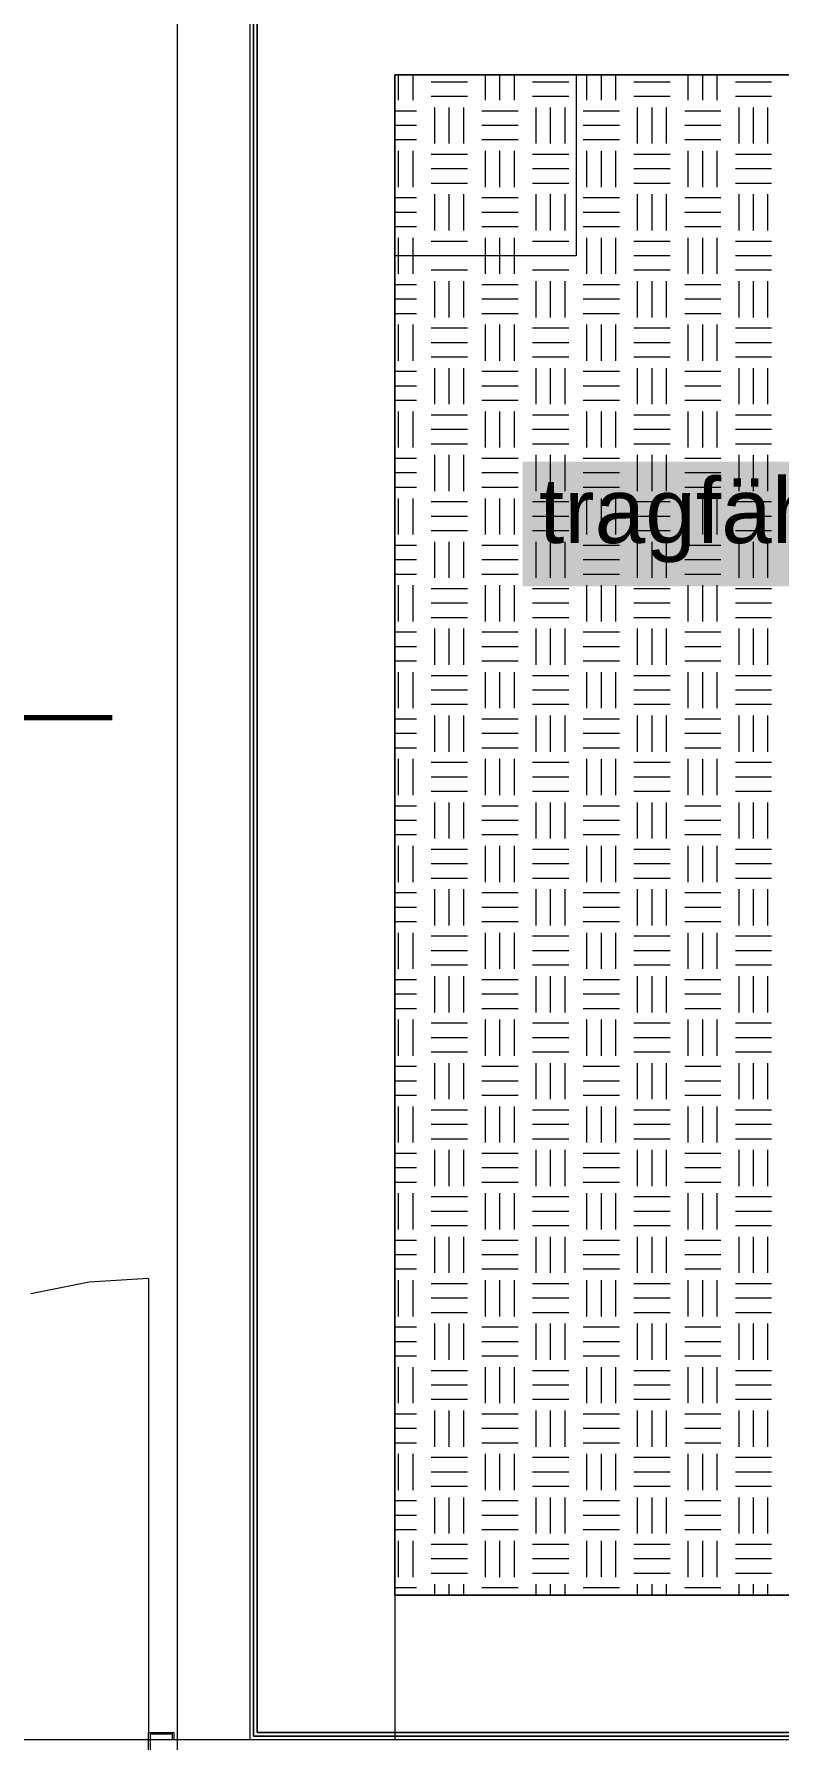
# Model space of a CAD drawing. Extents: x -1132 to 613, y -233 to 616.
# Drawn here: x -666.17 to -645.61, y -153.12 to -106 of the extents above; entities that cross this region are included whole.
import ezdxf
from ezdxf.lldxf.tags import DXFTag

# ---------------------------------------------------------------- set-up
doc = ezdxf.new("R2010")
doc.units = 0
doc.layers.get('0').update_dxf_attribs({"lineweight": 13})
for name, color, linetype, lineweight in [('A-DETL-____-HDLN', 7, '_Verdeckte Linien_', 9), ('A-DOOR-____-OTLN', 7, 'Continuous', 9), ('A-DOOR-FRAM-MCUT', 7, 'Continuous', 9), ('A-FLOR-____-OTLN', 7, 'Continuous', 9), ('A-FLOR-____-OVHD', 7, 'Strichpunkt - Fein', 9), ('A-GENM-____-OTLN', 7, 'Continuous', 9), ('Text', 7, 'Continuous', 5)]:
    doc.layers.add(name, color=color, linetype=linetype, lineweight=lineweight)
doc.layers.add('G-____-____-SYMB', color=7, linetype='Strichpunkt - Weit', lineweight=5, true_color=0x008080)
doc.styles.get("Standard").update_dxf_attribs({"font": 'arial.ttf'})
tags = doc.linetypes.add('_Schnittlinie_', pattern=[0.3, 0.15, -0.05, 0.05, -0.05]).pattern_tags.tags
tags[10:11] = [DXFTag(74, 4), DXFTag(75, 0), DXFTag(340, '0'), DXFTag(46, 1.0), DXFTag(50, 0.0), DXFTag(44, 0.0), DXFTag(45, 0.0)]
tags[8:9] = [DXFTag(74, 4), DXFTag(75, 0), DXFTag(340, '0'), DXFTag(46, 1.0), DXFTag(50, 0.0), DXFTag(44, 0.0), DXFTag(45, 0.0)]
tags[6:7] = [DXFTag(74, 4), DXFTag(75, 0), DXFTag(340, '0'), DXFTag(46, 1.0), DXFTag(50, 0.0), DXFTag(44, 0.0), DXFTag(45, 0.0)]
tags[4:5] = [DXFTag(74, 4), DXFTag(75, 0), DXFTag(340, '0'), DXFTag(46, 1.0), DXFTag(50, 0.0), DXFTag(44, 0.0), DXFTag(45, 0.0)]
tags = doc.linetypes.add('_Verdeckte Linien_', pattern=[0.15, 0.1, -0.05]).pattern_tags.tags
tags[6:7] = [DXFTag(74, 4), DXFTag(75, 0), DXFTag(340, '0'), DXFTag(46, 1.0), DXFTag(50, 0.0), DXFTag(44, 0.0), DXFTag(45, 0.0)]
tags[4:5] = [DXFTag(74, 4), DXFTag(75, 0), DXFTag(340, '0'), DXFTag(46, 1.0), DXFTag(50, 0.0), DXFTag(44, 0.0), DXFTag(45, 0.0)]
tags = doc.linetypes.add('Strichpunkt - Fein', pattern=[0.2, 0.1, -0.05, 0, -0.05]).pattern_tags.tags
tags[10:11] = [DXFTag(74, 4), DXFTag(75, 0), DXFTag(340, '0'), DXFTag(46, 1.0), DXFTag(50, 0.0), DXFTag(44, 0.0), DXFTag(45, 0.0)]
tags[8:9] = [DXFTag(74, 4), DXFTag(75, 0), DXFTag(340, '0'), DXFTag(46, 1.0), DXFTag(50, 0.0), DXFTag(44, 0.0), DXFTag(45, 0.0)]
tags[6:7] = [DXFTag(74, 4), DXFTag(75, 0), DXFTag(340, '0'), DXFTag(46, 1.0), DXFTag(50, 0.0), DXFTag(44, 0.0), DXFTag(45, 0.0)]
tags[4:5] = [DXFTag(74, 4), DXFTag(75, 0), DXFTag(340, '0'), DXFTag(46, 1.0), DXFTag(50, 0.0), DXFTag(44, 0.0), DXFTag(45, 0.0)]
tags = doc.linetypes.add('Strichpunkt - Weit', pattern=[0.5, 0.2, -0.15, 0, -0.15]).pattern_tags.tags
tags[10:11] = [DXFTag(74, 4), DXFTag(75, 0), DXFTag(340, '0'), DXFTag(46, 1.0), DXFTag(50, 0.0), DXFTag(44, 0.0), DXFTag(45, 0.0)]
tags[8:9] = [DXFTag(74, 4), DXFTag(75, 0), DXFTag(340, '0'), DXFTag(46, 1.0), DXFTag(50, 0.0), DXFTag(44, 0.0), DXFTag(45, 0.0)]
tags[6:7] = [DXFTag(74, 4), DXFTag(75, 0), DXFTag(340, '0'), DXFTag(46, 1.0), DXFTag(50, 0.0), DXFTag(44, 0.0), DXFTag(45, 0.0)]
tags[4:5] = [DXFTag(74, 4), DXFTag(75, 0), DXFTag(340, '0'), DXFTag(46, 1.0), DXFTag(50, 0.0), DXFTag(44, 0.0), DXFTag(45, 0.0)]
tags = doc.linetypes.add('Öffnung Element 2', pattern=[0.2, 0.1, -0.1]).pattern_tags.tags
tags[6:7] = [DXFTag(74, 4), DXFTag(75, 0), DXFTag(340, '0'), DXFTag(46, 1.0), DXFTag(50, 0.0), DXFTag(44, 0.0), DXFTag(45, 0.0)]
tags[4:5] = [DXFTag(74, 4), DXFTag(75, 0), DXFTag(340, '0'), DXFTag(46, 1.0), DXFTag(50, 0.0), DXFTag(44, 0.0), DXFTag(45, 0.0)]

# ---------------------------------------------------------------- blocks, each defined once
blk = doc.blocks.new('Referenz-A0UJ2EK7XE', base_point=(-1124.077, -162.872))
at = {"layer": 'A-DETL-____-HDLN', "color": 0, "linetype": '_Verdeckte Linien_', "ltscale": 0.13}
for p, q in [((-662.206, -159.103), (-662.206, -101.122)), ((-610.206, -107.122), (-656.206, -107.122)), ((-656.206, -107.122), (-656.206, -153.122))]:
    blk.add_line(p, q, dxfattribs=at)
at = {"layer": 'A-DOOR-____-OTLN', "color": 0, "linetype": 'Öffnung Element 2', "ltscale": 0.13}
for p, q in [((-663.006, -140.372), (-664.644, -140.479)), ((-663.006, -140.372), (-663.006, -152.922)), ((-664.644, -140.479), (-666.254, -140.799))]:
    blk.add_line(p, q, dxfattribs=at)
at = {"layer": 'A-DOOR-FRAM-MCUT', "color": 0, "linetype": 'Continuous', "ltscale": 0.13}
for p, q in [((-663.006, -153.822), (-663.006, -152.922)), ((-663.006, -152.922), (-662.306, -152.922)), ((-662.966, -152.962), (-662.966, -153.862)), ((-662.346, -152.962), (-662.966, -152.962)), ((-662.346, -153.122), (-662.346, -152.962)), ((-662.306, -152.922), (-662.306, -153.122))]:
    blk.add_line(p, q, dxfattribs=at)
at = {"layer": 'A-FLOR-____-OTLN', "color": 0, "linetype": 'Continuous', "ltscale": 0.13}
for p, q in [((-660.206, -153.122), (-660.206, -103.122)), ((-610.206, -107.122), (-656.206, -107.122)), ((-656.206, -107.122), (-656.206, -149.122)), ((-651.206, -107.122), (-651.206, -112.122)), ((-651.206, -112.122), (-656.206, -112.122)), ((-656.206, -149.122), (-610.206, -149.122))]:
    blk.add_line(p, q, dxfattribs=at)
at = {"layer": 'A-FLOR-____-OVHD', "color": 0, "linetype": 'Strichpunkt - Fein', "ltscale": 0.13}
blk.add_line((-239.306, -153.122), (-1003.206, -153.122), dxfattribs=at)
at = {"layer": 'A-GENM-____-OTLN', "color": 0, "linetype": 'Continuous', "ltscale": 0.13}
for p, q in [((-660.206, -153.122), (-660.206, -103.122)), ((-660.106, -153.022), (-660.106, -103.222)), ((-660.106, -103.222), (-660.106, -153.022)), ((-660.006, -152.922), (-660.006, -103.322)), ((-660.006, -103.322), (-660.006, -152.922)), ((-656.206, -149.122), (-656.206, -107.122)), ((-656.206, -107.122), (-610.206, -107.122)), ((-610.206, -107.122), (-656.206, -107.122)), ((-656.206, -107.122), (-656.206, -149.122)), ((-656.106, -107.822), (-656.106, -107.122)), ((-655.706, -107.822), (-655.706, -107.122)), ((-654.206, -107.322), (-655.206, -107.322)), ((-653.706, -107.822), (-653.706, -107.122)), ((-653.306, -107.822), (-653.306, -107.122)), ((-652.906, -107.822), (-652.906, -107.122)), ((-651.406, -107.322), (-652.406, -107.322)), ((-650.906, -107.822), (-650.906, -107.122)), ((-650.506, -107.822), (-650.506, -107.122)), ((-650.106, -107.822), (-650.106, -107.122)), ((-648.606, -107.322), (-649.606, -107.322)), ((-648.106, -107.822), (-648.106, -107.122)), ((-647.706, -107.822), (-647.706, -107.122)), ((-647.306, -107.822), (-647.306, -107.122)), ((-645.806, -107.322), (-646.806, -107.322)), ((-654.206, -107.722), (-655.206, -107.722)), ((-651.406, -107.722), (-652.406, -107.722)), ((-648.606, -107.722), (-649.606, -107.722)), ((-645.806, -107.722), (-646.806, -107.722)), ((-655.606, -108.122), (-656.206, -108.122)), ((-655.106, -109.022), (-655.106, -108.022)), ((-654.706, -109.022), (-654.706, -108.022)), ((-654.306, -109.022), (-654.306, -108.022)), ((-652.806, -108.122), (-653.806, -108.122)), ((-652.306, -109.022), (-652.306, -108.022)), ((-651.906, -109.022), (-651.906, -108.022)), ((-651.506, -109.022), (-651.506, -108.022)), ((-650.006, -108.122), (-651.006, -108.122)), ((-649.506, -109.022), (-649.506, -108.022)), ((-649.106, -109.022), (-649.106, -108.022)), ((-648.706, -109.022), (-648.706, -108.022)), ((-647.206, -108.122), (-648.206, -108.122)), ((-646.706, -109.022), (-646.706, -108.022)), ((-646.306, -109.022), (-646.306, -108.022)), ((-645.906, -109.022), (-645.906, -108.022)), ((-655.606, -108.522), (-656.206, -108.522)), ((-652.806, -108.522), (-653.806, -108.522)), ((-650.006, -108.522), (-651.006, -108.522)), ((-647.206, -108.522), (-648.206, -108.522)), ((-655.606, -108.922), (-656.206, -108.922)), ((-656.106, -110.222), (-656.106, -109.222)), ((-655.706, -110.222), (-655.706, -109.222)), ((-654.206, -109.322), (-655.206, -109.322)), ((-652.806, -108.922), (-653.806, -108.922)), ((-653.706, -110.222), (-653.706, -109.222)), ((-653.306, -110.222), (-653.306, -109.222)), ((-652.906, -110.222), (-652.906, -109.222)), ((-651.406, -109.322), (-652.406, -109.322)), ((-650.006, -108.922), (-651.006, -108.922)), ((-650.906, -110.222), (-650.906, -109.222)), ((-650.506, -110.222), (-650.506, -109.222)), ((-650.106, -110.222), (-650.106, -109.222)), ((-648.606, -109.322), (-649.606, -109.322)), ((-647.206, -108.922), (-648.206, -108.922)), ((-648.106, -110.222), (-648.106, -109.222)), ((-647.706, -110.222), (-647.706, -109.222)), ((-647.306, -110.222), (-647.306, -109.222)), ((-645.806, -109.322), (-646.806, -109.322)), ((-654.206, -109.722), (-655.206, -109.722)), ((-651.406, -109.722), (-652.406, -109.722)), ((-648.606, -109.722), (-649.606, -109.722)), ((-645.806, -109.722), (-646.806, -109.722)), ((-654.206, -110.122), (-655.206, -110.122)), ((-651.406, -110.122), (-652.406, -110.122)), ((-648.606, -110.122), (-649.606, -110.122)), ((-645.806, -110.122), (-646.806, -110.122)), ((-655.606, -110.522), (-656.206, -110.522)), ((-655.106, -111.422), (-655.106, -110.422)), ((-654.706, -111.422), (-654.706, -110.422)), ((-654.306, -111.422), (-654.306, -110.422)), ((-652.806, -110.522), (-653.806, -110.522)), ((-652.306, -111.422), (-652.306, -110.422)), ((-651.906, -111.422), (-651.906, -110.422)), ((-651.506, -111.422), (-651.506, -110.422)), ((-650.006, -110.522), (-651.006, -110.522)), ((-649.506, -111.422), (-649.506, -110.422)), ((-649.106, -111.422), (-649.106, -110.422)), ((-648.706, -111.422), (-648.706, -110.422)), ((-647.206, -110.522), (-648.206, -110.522)), ((-646.706, -111.422), (-646.706, -110.422)), ((-646.306, -111.422), (-646.306, -110.422)), ((-645.906, -111.422), (-645.906, -110.422)), ((-655.606, -110.922), (-656.206, -110.922)), ((-652.806, -110.922), (-653.806, -110.922)), ((-650.006, -110.922), (-651.006, -110.922)), ((-647.206, -110.922), (-648.206, -110.922)), ((-655.606, -111.322), (-656.206, -111.322)), ((-656.106, -112.622), (-656.106, -111.622)), ((-655.706, -112.622), (-655.706, -111.622)), ((-652.806, -111.322), (-653.806, -111.322)), ((-653.706, -112.622), (-653.706, -111.622)), ((-653.306, -112.622), (-653.306, -111.622)), ((-652.906, -112.622), (-652.906, -111.622)), ((-650.006, -111.322), (-651.006, -111.322)), ((-650.906, -112.622), (-650.906, -111.622)), ((-650.506, -112.622), (-650.506, -111.622)), ((-650.106, -112.622), (-650.106, -111.622)), ((-647.206, -111.322), (-648.206, -111.322)), ((-648.106, -112.622), (-648.106, -111.622)), ((-647.706, -112.622), (-647.706, -111.622)), ((-647.306, -112.622), (-647.306, -111.622)), ((-654.206, -111.722), (-655.206, -111.722)), ((-654.206, -112.122), (-655.206, -112.122)), ((-651.406, -111.722), (-652.406, -111.722)), ((-651.406, -112.122), (-652.406, -112.122)), ((-648.606, -111.722), (-649.606, -111.722)), ((-648.606, -112.122), (-649.606, -112.122)), ((-645.806, -111.722), (-646.806, -111.722)), ((-645.806, -112.122), (-646.806, -112.122)), ((-654.206, -112.522), (-655.206, -112.522)), ((-651.406, -112.522), (-652.406, -112.522)), ((-648.606, -112.522), (-649.606, -112.522)), ((-645.806, -112.522), (-646.806, -112.522)), ((-655.606, -112.922), (-656.206, -112.922)), ((-655.106, -113.822), (-655.106, -112.822)), ((-654.706, -113.822), (-654.706, -112.822)), ((-654.306, -113.822), (-654.306, -112.822)), ((-652.806, -112.922), (-653.806, -112.922)), ((-652.306, -113.822), (-652.306, -112.822)), ((-651.906, -113.822), (-651.906, -112.822)), ((-651.506, -113.822), (-651.506, -112.822)), ((-650.006, -112.922), (-651.006, -112.922)), ((-649.506, -113.822), (-649.506, -112.822)), ((-649.106, -113.822), (-649.106, -112.822)), ((-648.706, -113.822), (-648.706, -112.822)), ((-647.206, -112.922), (-648.206, -112.922)), ((-646.706, -113.822), (-646.706, -112.822)), ((-646.306, -113.822), (-646.306, -112.822)), ((-645.906, -113.822), (-645.906, -112.822)), ((-655.606, -113.322), (-656.206, -113.322)), ((-652.806, -113.322), (-653.806, -113.322)), ((-650.006, -113.322), (-651.006, -113.322)), ((-647.206, -113.322), (-648.206, -113.322)), ((-655.606, -113.722), (-656.206, -113.722)), ((-656.106, -115.022), (-656.106, -114.022)), ((-655.706, -115.022), (-655.706, -114.022)), ((-652.806, -113.722), (-653.806, -113.722)), ((-653.706, -115.022), (-653.706, -114.022)), ((-653.306, -115.022), (-653.306, -114.022)), ((-652.906, -115.022), (-652.906, -114.022)), ((-650.006, -113.722), (-651.006, -113.722)), ((-650.906, -115.022), (-650.906, -114.022)), ((-650.506, -115.022), (-650.506, -114.022)), ((-650.106, -115.022), (-650.106, -114.022)), ((-647.206, -113.722), (-648.206, -113.722)), ((-648.106, -115.022), (-648.106, -114.022)), ((-647.706, -115.022), (-647.706, -114.022)), ((-647.306, -115.022), (-647.306, -114.022)), ((-654.206, -114.122), (-655.206, -114.122)), ((-651.406, -114.122), (-652.406, -114.122)), ((-648.606, -114.122), (-649.606, -114.122)), ((-645.806, -114.122), (-646.806, -114.122)), ((-654.206, -114.522), (-655.206, -114.522)), ((-654.206, -114.922), (-655.206, -114.922)), ((-651.406, -114.522), (-652.406, -114.522)), ((-651.406, -114.922), (-652.406, -114.922)), ((-648.606, -114.522), (-649.606, -114.522)), ((-648.606, -114.922), (-649.606, -114.922)), ((-645.806, -114.522), (-646.806, -114.522)), ((-645.806, -114.922), (-646.806, -114.922)), ((-655.606, -115.322), (-656.206, -115.322)), ((-655.106, -116.222), (-655.106, -115.222)), ((-654.706, -116.222), (-654.706, -115.222)), ((-654.306, -116.222), (-654.306, -115.222)), ((-652.806, -115.322), (-653.806, -115.322)), ((-652.306, -116.222), (-652.306, -115.222)), ((-651.906, -116.222), (-651.906, -115.222)), ((-651.506, -116.222), (-651.506, -115.222)), ((-650.006, -115.322), (-651.006, -115.322)), ((-649.506, -116.222), (-649.506, -115.222)), ((-649.106, -116.222), (-649.106, -115.222)), ((-648.706, -116.222), (-648.706, -115.222)), ((-647.206, -115.322), (-648.206, -115.322)), ((-646.706, -116.222), (-646.706, -115.222)), ((-646.306, -116.222), (-646.306, -115.222)), ((-645.906, -116.222), (-645.906, -115.222)), ((-655.606, -115.722), (-656.206, -115.722)), ((-652.806, -115.722), (-653.806, -115.722)), ((-650.006, -115.722), (-651.006, -115.722)), ((-647.206, -115.722), (-648.206, -115.722)), ((-655.606, -116.122), (-656.206, -116.122)), ((-652.806, -116.122), (-653.806, -116.122)), ((-650.006, -116.122), (-651.006, -116.122)), ((-647.206, -116.122), (-648.206, -116.122)), ((-656.106, -117.422), (-656.106, -116.422)), ((-655.706, -117.422), (-655.706, -116.422)), ((-654.206, -116.522), (-655.206, -116.522)), ((-653.706, -117.422), (-653.706, -116.422)), ((-653.306, -117.422), (-653.306, -116.422)), ((-652.906, -117.422), (-652.906, -116.422)), ((-651.406, -116.522), (-652.406, -116.522)), ((-650.906, -117.422), (-650.906, -116.422)), ((-650.506, -117.422), (-650.506, -116.422)), ((-650.106, -117.422), (-650.106, -116.422)), ((-648.606, -116.522), (-649.606, -116.522)), ((-648.106, -117.422), (-648.106, -116.422)), ((-647.706, -117.422), (-647.706, -116.422)), ((-647.306, -117.422), (-647.306, -116.422)), ((-645.806, -116.522), (-646.806, -116.522)), ((-654.206, -116.922), (-655.206, -116.922)), ((-654.206, -117.322), (-655.206, -117.322)), ((-651.406, -116.922), (-652.406, -116.922)), ((-651.406, -117.322), (-652.406, -117.322)), ((-648.606, -116.922), (-649.606, -116.922)), ((-648.606, -117.322), (-649.606, -117.322)), ((-645.806, -116.922), (-646.806, -116.922)), ((-645.806, -117.322), (-646.806, -117.322)), ((-655.606, -117.722), (-656.206, -117.722)), ((-655.106, -118.622), (-655.106, -117.622)), ((-654.706, -118.622), (-654.706, -117.622)), ((-654.306, -118.622), (-654.306, -117.622)), ((-652.806, -117.722), (-653.806, -117.722)), ((-652.306, -118.622), (-652.306, -117.622)), ((-651.906, -118.622), (-651.906, -117.622)), ((-651.506, -118.622), (-651.506, -117.622)), ((-650.006, -117.722), (-651.006, -117.722)), ((-649.506, -118.622), (-649.506, -117.622)), ((-649.106, -118.622), (-649.106, -117.622)), ((-648.706, -118.622), (-648.706, -117.622)), ((-647.206, -117.722), (-648.206, -117.722)), ((-646.706, -118.622), (-646.706, -117.622)), ((-646.306, -118.622), (-646.306, -117.622)), ((-645.906, -118.622), (-645.906, -117.622)), ((-655.606, -118.122), (-656.206, -118.122)), ((-652.806, -118.122), (-653.806, -118.122)), ((-650.006, -118.122), (-651.006, -118.122)), ((-647.206, -118.122), (-648.206, -118.122)), ((-655.606, -118.522), (-656.206, -118.522)), ((-652.806, -118.522), (-653.806, -118.522)), ((-650.006, -118.522), (-651.006, -118.522)), ((-647.206, -118.522), (-648.206, -118.522)), ((-656.106, -119.822), (-656.106, -118.822)), ((-655.706, -119.822), (-655.706, -118.822)), ((-654.206, -118.922), (-655.206, -118.922)), ((-653.706, -119.822), (-653.706, -118.822)), ((-653.306, -119.822), (-653.306, -118.822)), ((-652.906, -119.822), (-652.906, -118.822)), ((-651.406, -118.922), (-652.406, -118.922)), ((-650.906, -119.822), (-650.906, -118.822)), ((-650.506, -119.822), (-650.506, -118.822)), ((-650.106, -119.822), (-650.106, -118.822)), ((-648.606, -118.922), (-649.606, -118.922)), ((-648.106, -119.822), (-648.106, -118.822)), ((-647.706, -119.822), (-647.706, -118.822)), ((-647.306, -119.822), (-647.306, -118.822)), ((-645.806, -118.922), (-646.806, -118.922)), ((-654.206, -119.322), (-655.206, -119.322)), ((-651.406, -119.322), (-652.406, -119.322)), ((-648.606, -119.322), (-649.606, -119.322)), ((-645.806, -119.322), (-646.806, -119.322)), ((-655.606, -120.122), (-656.206, -120.122)), ((-654.206, -119.722), (-655.206, -119.722)), ((-655.106, -121.022), (-655.106, -120.022)), ((-654.706, -121.022), (-654.706, -120.022)), ((-654.306, -121.022), (-654.306, -120.022)), ((-652.806, -120.122), (-653.806, -120.122)), ((-651.406, -119.722), (-652.406, -119.722)), ((-652.306, -121.022), (-652.306, -120.022)), ((-651.906, -121.022), (-651.906, -120.022)), ((-651.506, -121.022), (-651.506, -120.022)), ((-650.006, -120.122), (-651.006, -120.122)), ((-648.606, -119.722), (-649.606, -119.722)), ((-649.506, -121.022), (-649.506, -120.022)), ((-649.106, -121.022), (-649.106, -120.022)), ((-648.706, -121.022), (-648.706, -120.022)), ((-647.206, -120.122), (-648.206, -120.122)), ((-645.806, -119.722), (-646.806, -119.722)), ((-646.706, -121.022), (-646.706, -120.022)), ((-646.306, -121.022), (-646.306, -120.022)), ((-645.906, -121.022), (-645.906, -120.022)), ((-655.606, -120.522), (-656.206, -120.522)), ((-652.806, -120.522), (-653.806, -120.522)), ((-650.006, -120.522), (-651.006, -120.522)), ((-647.206, -120.522), (-648.206, -120.522)), ((-655.606, -120.922), (-656.206, -120.922)), ((-652.806, -120.922), (-653.806, -120.922)), ((-650.006, -120.922), (-651.006, -120.922)), ((-647.206, -120.922), (-648.206, -120.922)), ((-656.106, -122.222), (-656.106, -121.222)), ((-655.706, -122.222), (-655.706, -121.222)), ((-654.206, -121.322), (-655.206, -121.322)), ((-653.706, -122.222), (-653.706, -121.222)), ((-653.306, -122.222), (-653.306, -121.222)), ((-652.906, -122.222), (-652.906, -121.222)), ((-651.406, -121.322), (-652.406, -121.322)), ((-650.906, -122.222), (-650.906, -121.222)), ((-650.506, -122.222), (-650.506, -121.222)), ((-650.106, -122.222), (-650.106, -121.222)), ((-648.606, -121.322), (-649.606, -121.322)), ((-648.106, -122.222), (-648.106, -121.222)), ((-647.706, -122.222), (-647.706, -121.222)), ((-647.306, -122.222), (-647.306, -121.222)), ((-645.806, -121.322), (-646.806, -121.322)), ((-654.206, -121.722), (-655.206, -121.722)), ((-651.406, -121.722), (-652.406, -121.722)), ((-648.606, -121.722), (-649.606, -121.722)), ((-645.806, -121.722), (-646.806, -121.722)), ((-655.606, -122.522), (-656.206, -122.522)), ((-654.206, -122.122), (-655.206, -122.122)), ((-655.106, -123.422), (-655.106, -122.422)), ((-654.706, -123.422), (-654.706, -122.422)), ((-654.306, -123.422), (-654.306, -122.422)), ((-652.806, -122.522), (-653.806, -122.522)), ((-651.406, -122.122), (-652.406, -122.122)), ((-652.306, -123.422), (-652.306, -122.422)), ((-651.906, -123.422), (-651.906, -122.422)), ((-651.506, -123.422), (-651.506, -122.422)), ((-650.006, -122.522), (-651.006, -122.522)), ((-648.606, -122.122), (-649.606, -122.122)), ((-649.506, -123.422), (-649.506, -122.422)), ((-649.106, -123.422), (-649.106, -122.422)), ((-648.706, -123.422), (-648.706, -122.422)), ((-647.206, -122.522), (-648.206, -122.522)), ((-645.806, -122.122), (-646.806, -122.122)), ((-646.706, -123.422), (-646.706, -122.422)), ((-646.306, -123.422), (-646.306, -122.422)), ((-645.906, -123.422), (-645.906, -122.422)), ((-655.606, -122.922), (-656.206, -122.922)), ((-652.806, -122.922), (-653.806, -122.922)), ((-650.006, -122.922), (-651.006, -122.922)), ((-647.206, -122.922), (-648.206, -122.922)), ((-655.606, -123.322), (-656.206, -123.322)), ((-652.806, -123.322), (-653.806, -123.322)), ((-650.006, -123.322), (-651.006, -123.322)), ((-647.206, -123.322), (-648.206, -123.322)), ((-656.106, -124.622), (-656.106, -123.622)), ((-655.706, -124.622), (-655.706, -123.622)), ((-654.206, -123.722), (-655.206, -123.722)), ((-653.706, -124.622), (-653.706, -123.622)), ((-653.306, -124.622), (-653.306, -123.622)), ((-652.906, -124.622), (-652.906, -123.622)), ((-651.406, -123.722), (-652.406, -123.722)), ((-650.906, -124.622), (-650.906, -123.622)), ((-650.506, -124.622), (-650.506, -123.622)), ((-650.106, -124.622), (-650.106, -123.622)), ((-648.606, -123.722), (-649.606, -123.722)), ((-648.106, -124.622), (-648.106, -123.622)), ((-647.706, -124.622), (-647.706, -123.622)), ((-647.306, -124.622), (-647.306, -123.622)), ((-645.806, -123.722), (-646.806, -123.722)), ((-654.206, -124.122), (-655.206, -124.122)), ((-651.406, -124.122), (-652.406, -124.122)), ((-648.606, -124.122), (-649.606, -124.122)), ((-645.806, -124.122), (-646.806, -124.122)), ((-654.206, -124.522), (-655.206, -124.522)), ((-655.106, -125.822), (-655.106, -124.822)), ((-654.706, -125.822), (-654.706, -124.822)), ((-654.306, -125.822), (-654.306, -124.822)), ((-651.406, -124.522), (-652.406, -124.522)), ((-652.306, -125.822), (-652.306, -124.822)), ((-651.906, -125.822), (-651.906, -124.822)), ((-651.506, -125.822), (-651.506, -124.822)), ((-648.606, -124.522), (-649.606, -124.522)), ((-649.506, -125.822), (-649.506, -124.822)), ((-649.106, -125.822), (-649.106, -124.822)), ((-648.706, -125.822), (-648.706, -124.822)), ((-645.806, -124.522), (-646.806, -124.522)), ((-646.706, -125.822), (-646.706, -124.822)), ((-646.306, -125.822), (-646.306, -124.822)), ((-645.906, -125.822), (-645.906, -124.822)), ((-655.606, -124.922), (-656.206, -124.922)), ((-655.606, -125.322), (-656.206, -125.322)), ((-652.806, -124.922), (-653.806, -124.922)), ((-652.806, -125.322), (-653.806, -125.322)), ((-650.006, -124.922), (-651.006, -124.922)), ((-650.006, -125.322), (-651.006, -125.322)), ((-647.206, -124.922), (-648.206, -124.922)), ((-647.206, -125.322), (-648.206, -125.322)), ((-655.606, -125.722), (-656.206, -125.722)), ((-652.806, -125.722), (-653.806, -125.722)), ((-650.006, -125.722), (-651.006, -125.722)), ((-647.206, -125.722), (-648.206, -125.722)), ((-656.106, -127.022), (-656.106, -126.022)), ((-655.706, -127.022), (-655.706, -126.022)), ((-654.206, -126.122), (-655.206, -126.122)), ((-653.706, -127.022), (-653.706, -126.022)), ((-653.306, -127.022), (-653.306, -126.022)), ((-652.906, -127.022), (-652.906, -126.022)), ((-651.406, -126.122), (-652.406, -126.122)), ((-650.906, -127.022), (-650.906, -126.022)), ((-650.506, -127.022), (-650.506, -126.022)), ((-650.106, -127.022), (-650.106, -126.022)), ((-648.606, -126.122), (-649.606, -126.122)), ((-648.106, -127.022), (-648.106, -126.022)), ((-647.706, -127.022), (-647.706, -126.022)), ((-647.306, -127.022), (-647.306, -126.022)), ((-645.806, -126.122), (-646.806, -126.122)), ((-654.206, -126.522), (-655.206, -126.522)), ((-651.406, -126.522), (-652.406, -126.522)), ((-648.606, -126.522), (-649.606, -126.522)), ((-645.806, -126.522), (-646.806, -126.522)), ((-654.206, -126.922), (-655.206, -126.922)), ((-655.106, -128.222), (-655.106, -127.222)), ((-654.706, -128.222), (-654.706, -127.222)), ((-654.306, -128.222), (-654.306, -127.222)), ((-651.406, -126.922), (-652.406, -126.922)), ((-652.306, -128.222), (-652.306, -127.222)), ((-651.906, -128.222), (-651.906, -127.222)), ((-651.506, -128.222), (-651.506, -127.222)), ((-648.606, -126.922), (-649.606, -126.922)), ((-649.506, -128.222), (-649.506, -127.222)), ((-649.106, -128.222), (-649.106, -127.222)), ((-648.706, -128.222), (-648.706, -127.222)), ((-645.806, -126.922), (-646.806, -126.922)), ((-646.706, -128.222), (-646.706, -127.222)), ((-646.306, -128.222), (-646.306, -127.222)), ((-645.906, -128.222), (-645.906, -127.222)), ((-655.606, -127.322), (-656.206, -127.322)), ((-652.806, -127.322), (-653.806, -127.322)), ((-650.006, -127.322), (-651.006, -127.322)), ((-647.206, -127.322), (-648.206, -127.322)), ((-655.606, -127.722), (-656.206, -127.722)), ((-655.606, -128.122), (-656.206, -128.122)), ((-652.806, -127.722), (-653.806, -127.722)), ((-652.806, -128.122), (-653.806, -128.122)), ((-650.006, -127.722), (-651.006, -127.722)), ((-650.006, -128.122), (-651.006, -128.122)), ((-647.206, -127.722), (-648.206, -127.722)), ((-647.206, -128.122), (-648.206, -128.122)), ((-656.106, -129.422), (-656.106, -128.422)), ((-655.706, -129.422), (-655.706, -128.422)), ((-654.206, -128.522), (-655.206, -128.522)), ((-653.706, -129.422), (-653.706, -128.422)), ((-653.306, -129.422), (-653.306, -128.422)), ((-652.906, -129.422), (-652.906, -128.422)), ((-651.406, -128.522), (-652.406, -128.522)), ((-650.906, -129.422), (-650.906, -128.422)), ((-650.506, -129.422), (-650.506, -128.422)), ((-650.106, -129.422), (-650.106, -128.422)), ((-648.606, -128.522), (-649.606, -128.522)), ((-648.106, -129.422), (-648.106, -128.422)), ((-647.706, -129.422), (-647.706, -128.422)), ((-647.306, -129.422), (-647.306, -128.422)), ((-645.806, -128.522), (-646.806, -128.522)), ((-654.206, -128.922), (-655.206, -128.922)), ((-651.406, -128.922), (-652.406, -128.922)), ((-648.606, -128.922), (-649.606, -128.922)), ((-645.806, -128.922), (-646.806, -128.922)), ((-654.206, -129.322), (-655.206, -129.322)), ((-651.406, -129.322), (-652.406, -129.322)), ((-648.606, -129.322), (-649.606, -129.322)), ((-645.806, -129.322), (-646.806, -129.322)), ((-655.606, -129.722), (-656.206, -129.722)), ((-655.106, -130.622), (-655.106, -129.622)), ((-654.706, -130.622), (-654.706, -129.622)), ((-654.306, -130.622), (-654.306, -129.622)), ((-652.806, -129.722), (-653.806, -129.722)), ((-652.306, -130.622), (-652.306, -129.622)), ((-651.906, -130.622), (-651.906, -129.622)), ((-651.506, -130.622), (-651.506, -129.622)), ((-650.006, -129.722), (-651.006, -129.722)), ((-649.506, -130.622), (-649.506, -129.622)), ((-649.106, -130.622), (-649.106, -129.622)), ((-648.706, -130.622), (-648.706, -129.622)), ((-647.206, -129.722), (-648.206, -129.722)), ((-646.706, -130.622), (-646.706, -129.622)), ((-646.306, -130.622), (-646.306, -129.622)), ((-645.906, -130.622), (-645.906, -129.622)), ((-655.606, -130.122), (-656.206, -130.122)), ((-655.606, -130.522), (-656.206, -130.522)), ((-652.806, -130.122), (-653.806, -130.122)), ((-652.806, -130.522), (-653.806, -130.522)), ((-650.006, -130.122), (-651.006, -130.122)), ((-650.006, -130.522), (-651.006, -130.522)), ((-647.206, -130.122), (-648.206, -130.122)), ((-647.206, -130.522), (-648.206, -130.522)), ((-656.106, -131.822), (-656.106, -130.822)), ((-655.706, -131.822), (-655.706, -130.822)), ((-654.206, -130.922), (-655.206, -130.922)), ((-653.706, -131.822), (-653.706, -130.822)), ((-653.306, -131.822), (-653.306, -130.822)), ((-652.906, -131.822), (-652.906, -130.822)), ((-651.406, -130.922), (-652.406, -130.922)), ((-650.906, -131.822), (-650.906, -130.822)), ((-650.506, -131.822), (-650.506, -130.822)), ((-650.106, -131.822), (-650.106, -130.822)), ((-648.606, -130.922), (-649.606, -130.922)), ((-648.106, -131.822), (-648.106, -130.822)), ((-647.706, -131.822), (-647.706, -130.822)), ((-647.306, -131.822), (-647.306, -130.822)), ((-645.806, -130.922), (-646.806, -130.922)), ((-654.206, -131.322), (-655.206, -131.322)), ((-651.406, -131.322), (-652.406, -131.322)), ((-648.606, -131.322), (-649.606, -131.322)), ((-645.806, -131.322), (-646.806, -131.322)), ((-654.206, -131.722), (-655.206, -131.722)), ((-651.406, -131.722), (-652.406, -131.722)), ((-648.606, -131.722), (-649.606, -131.722)), ((-645.806, -131.722), (-646.806, -131.722)), ((-655.606, -132.122), (-656.206, -132.122)), ((-655.106, -133.022), (-655.106, -132.022)), ((-654.706, -133.022), (-654.706, -132.022)), ((-654.306, -133.022), (-654.306, -132.022)), ((-652.806, -132.122), (-653.806, -132.122)), ((-652.306, -133.022), (-652.306, -132.022)), ((-651.906, -133.022), (-651.906, -132.022)), ((-651.506, -133.022), (-651.506, -132.022)), ((-650.006, -132.122), (-651.006, -132.122)), ((-649.506, -133.022), (-649.506, -132.022)), ((-649.106, -133.022), (-649.106, -132.022)), ((-648.706, -133.022), (-648.706, -132.022)), ((-647.206, -132.122), (-648.206, -132.122)), ((-646.706, -133.022), (-646.706, -132.022)), ((-646.306, -133.022), (-646.306, -132.022)), ((-645.906, -133.022), (-645.906, -132.022)), ((-655.606, -132.522), (-656.206, -132.522)), ((-652.806, -132.522), (-653.806, -132.522)), ((-650.006, -132.522), (-651.006, -132.522)), ((-647.206, -132.522), (-648.206, -132.522)), ((-655.606, -132.922), (-656.206, -132.922)), ((-656.106, -134.222), (-656.106, -133.222)), ((-655.706, -134.222), (-655.706, -133.222)), ((-654.206, -133.322), (-655.206, -133.322)), ((-652.806, -132.922), (-653.806, -132.922)), ((-653.706, -134.222), (-653.706, -133.222)), ((-653.306, -134.222), (-653.306, -133.222)), ((-652.906, -134.222), (-652.906, -133.222)), ((-651.406, -133.322), (-652.406, -133.322)), ((-650.006, -132.922), (-651.006, -132.922)), ((-650.906, -134.222), (-650.906, -133.222)), ((-650.506, -134.222), (-650.506, -133.222)), ((-650.106, -134.222), (-650.106, -133.222)), ((-648.606, -133.322), (-649.606, -133.322)), ((-647.206, -132.922), (-648.206, -132.922)), ((-648.106, -134.222), (-648.106, -133.222)), ((-647.706, -134.222), (-647.706, -133.222)), ((-647.306, -134.222), (-647.306, -133.222)), ((-645.806, -133.322), (-646.806, -133.322)), ((-654.206, -133.722), (-655.206, -133.722)), ((-651.406, -133.722), (-652.406, -133.722)), ((-648.606, -133.722), (-649.606, -133.722)), ((-645.806, -133.722), (-646.806, -133.722)), ((-654.206, -134.122), (-655.206, -134.122)), ((-651.406, -134.122), (-652.406, -134.122)), ((-648.606, -134.122), (-649.606, -134.122)), ((-645.806, -134.122), (-646.806, -134.122)), ((-655.606, -134.522), (-656.206, -134.522)), ((-655.106, -135.422), (-655.106, -134.422)), ((-654.706, -135.422), (-654.706, -134.422)), ((-654.306, -135.422), (-654.306, -134.422)), ((-652.806, -134.522), (-653.806, -134.522)), ((-652.306, -135.422), (-652.306, -134.422)), ((-651.906, -135.422), (-651.906, -134.422)), ((-651.506, -135.422), (-651.506, -134.422)), ((-650.006, -134.522), (-651.006, -134.522)), ((-649.506, -135.422), (-649.506, -134.422)), ((-649.106, -135.422), (-649.106, -134.422)), ((-648.706, -135.422), (-648.706, -134.422)), ((-647.206, -134.522), (-648.206, -134.522)), ((-646.706, -135.422), (-646.706, -134.422)), ((-646.306, -135.422), (-646.306, -134.422)), ((-645.906, -135.422), (-645.906, -134.422)), ((-655.606, -134.922), (-656.206, -134.922)), ((-652.806, -134.922), (-653.806, -134.922)), ((-650.006, -134.922), (-651.006, -134.922)), ((-647.206, -134.922), (-648.206, -134.922)), ((-655.606, -135.322), (-656.206, -135.322)), ((-656.106, -136.622), (-656.106, -135.622)), ((-655.706, -136.622), (-655.706, -135.622)), ((-652.806, -135.322), (-653.806, -135.322)), ((-653.706, -136.622), (-653.706, -135.622)), ((-653.306, -136.622), (-653.306, -135.622)), ((-652.906, -136.622), (-652.906, -135.622)), ((-650.006, -135.322), (-651.006, -135.322)), ((-650.906, -136.622), (-650.906, -135.622)), ((-650.506, -136.622), (-650.506, -135.622)), ((-650.106, -136.622), (-650.106, -135.622)), ((-647.206, -135.322), (-648.206, -135.322)), ((-648.106, -136.622), (-648.106, -135.622)), ((-647.706, -136.622), (-647.706, -135.622)), ((-647.306, -136.622), (-647.306, -135.622)), ((-654.206, -135.722), (-655.206, -135.722)), ((-654.206, -136.122), (-655.206, -136.122)), ((-651.406, -135.722), (-652.406, -135.722)), ((-651.406, -136.122), (-652.406, -136.122)), ((-648.606, -135.722), (-649.606, -135.722)), ((-648.606, -136.122), (-649.606, -136.122)), ((-645.806, -135.722), (-646.806, -135.722)), ((-645.806, -136.122), (-646.806, -136.122)), ((-654.206, -136.522), (-655.206, -136.522)), ((-651.406, -136.522), (-652.406, -136.522)), ((-648.606, -136.522), (-649.606, -136.522)), ((-645.806, -136.522), (-646.806, -136.522)), ((-655.606, -136.922), (-656.206, -136.922)), ((-655.106, -137.822), (-655.106, -136.822)), ((-654.706, -137.822), (-654.706, -136.822)), ((-654.306, -137.822), (-654.306, -136.822)), ((-652.806, -136.922), (-653.806, -136.922)), ((-652.306, -137.822), (-652.306, -136.822)), ((-651.906, -137.822), (-651.906, -136.822)), ((-651.506, -137.822), (-651.506, -136.822)), ((-650.006, -136.922), (-651.006, -136.922)), ((-649.506, -137.822), (-649.506, -136.822)), ((-649.106, -137.822), (-649.106, -136.822)), ((-648.706, -137.822), (-648.706, -136.822)), ((-647.206, -136.922), (-648.206, -136.922)), ((-646.706, -137.822), (-646.706, -136.822)), ((-646.306, -137.822), (-646.306, -136.822)), ((-645.906, -137.822), (-645.906, -136.822)), ((-655.606, -137.322), (-656.206, -137.322)), ((-652.806, -137.322), (-653.806, -137.322)), ((-650.006, -137.322), (-651.006, -137.322)), ((-647.206, -137.322), (-648.206, -137.322)), ((-655.606, -137.722), (-656.206, -137.722)), ((-656.106, -139.022), (-656.106, -138.022)), ((-655.706, -139.022), (-655.706, -138.022)), ((-652.806, -137.722), (-653.806, -137.722)), ((-653.706, -139.022), (-653.706, -138.022)), ((-653.306, -139.022), (-653.306, -138.022)), ((-652.906, -139.022), (-652.906, -138.022)), ((-650.006, -137.722), (-651.006, -137.722)), ((-650.906, -139.022), (-650.906, -138.022)), ((-650.506, -139.022), (-650.506, -138.022)), ((-650.106, -139.022), (-650.106, -138.022)), ((-647.206, -137.722), (-648.206, -137.722)), ((-648.106, -139.022), (-648.106, -138.022)), ((-647.706, -139.022), (-647.706, -138.022)), ((-647.306, -139.022), (-647.306, -138.022)), ((-654.206, -138.122), (-655.206, -138.122)), ((-654.206, -138.522), (-655.206, -138.522)), ((-651.406, -138.122), (-652.406, -138.122)), ((-651.406, -138.522), (-652.406, -138.522)), ((-648.606, -138.122), (-649.606, -138.122)), ((-648.606, -138.522), (-649.606, -138.522)), ((-645.806, -138.122), (-646.806, -138.122)), ((-645.806, -138.522), (-646.806, -138.522)), ((-654.206, -138.922), (-655.206, -138.922)), ((-651.406, -138.922), (-652.406, -138.922)), ((-648.606, -138.922), (-649.606, -138.922)), ((-645.806, -138.922), (-646.806, -138.922)), ((-655.606, -139.322), (-656.206, -139.322)), ((-655.106, -140.222), (-655.106, -139.222)), ((-654.706, -140.222), (-654.706, -139.222)), ((-654.306, -140.222), (-654.306, -139.222)), ((-652.806, -139.322), (-653.806, -139.322)), ((-652.306, -140.222), (-652.306, -139.222)), ((-651.906, -140.222), (-651.906, -139.222)), ((-651.506, -140.222), (-651.506, -139.222)), ((-650.006, -139.322), (-651.006, -139.322)), ((-649.506, -140.222), (-649.506, -139.222)), ((-649.106, -140.222), (-649.106, -139.222)), ((-648.706, -140.222), (-648.706, -139.222)), ((-647.206, -139.322), (-648.206, -139.322)), ((-646.706, -140.222), (-646.706, -139.222)), ((-646.306, -140.222), (-646.306, -139.222)), ((-645.906, -140.222), (-645.906, -139.222)), ((-655.606, -139.722), (-656.206, -139.722)), ((-652.806, -139.722), (-653.806, -139.722)), ((-650.006, -139.722), (-651.006, -139.722)), ((-647.206, -139.722), (-648.206, -139.722)), ((-655.606, -140.122), (-656.206, -140.122)), ((-656.106, -141.422), (-656.106, -140.422)), ((-655.706, -141.422), (-655.706, -140.422)), ((-652.806, -140.122), (-653.806, -140.122)), ((-653.706, -141.422), (-653.706, -140.422)), ((-653.306, -141.422), (-653.306, -140.422)), ((-652.906, -141.422), (-652.906, -140.422)), ((-650.006, -140.122), (-651.006, -140.122)), ((-650.906, -141.422), (-650.906, -140.422)), ((-650.506, -141.422), (-650.506, -140.422)), ((-650.106, -141.422), (-650.106, -140.422)), ((-647.206, -140.122), (-648.206, -140.122)), ((-648.106, -141.422), (-648.106, -140.422)), ((-647.706, -141.422), (-647.706, -140.422)), ((-647.306, -141.422), (-647.306, -140.422)), ((-654.206, -140.522), (-655.206, -140.522)), ((-651.406, -140.522), (-652.406, -140.522)), ((-648.606, -140.522), (-649.606, -140.522)), ((-645.806, -140.522), (-646.806, -140.522)), ((-654.206, -140.922), (-655.206, -140.922)), ((-654.206, -141.322), (-655.206, -141.322)), ((-651.406, -140.922), (-652.406, -140.922)), ((-651.406, -141.322), (-652.406, -141.322)), ((-648.606, -140.922), (-649.606, -140.922)), ((-648.606, -141.322), (-649.606, -141.322)), ((-645.806, -140.922), (-646.806, -140.922)), ((-645.806, -141.322), (-646.806, -141.322)), ((-655.606, -141.722), (-656.206, -141.722)), ((-655.106, -142.622), (-655.106, -141.622)), ((-654.706, -142.622), (-654.706, -141.622)), ((-654.306, -142.622), (-654.306, -141.622)), ((-652.806, -141.722), (-653.806, -141.722)), ((-652.306, -142.622), (-652.306, -141.622)), ((-651.906, -142.622), (-651.906, -141.622)), ((-651.506, -142.622), (-651.506, -141.622)), ((-650.006, -141.722), (-651.006, -141.722)), ((-649.506, -142.622), (-649.506, -141.622)), ((-649.106, -142.622), (-649.106, -141.622)), ((-648.706, -142.622), (-648.706, -141.622)), ((-647.206, -141.722), (-648.206, -141.722)), ((-646.706, -142.622), (-646.706, -141.622)), ((-646.306, -142.622), (-646.306, -141.622)), ((-645.906, -142.622), (-645.906, -141.622)), ((-655.606, -142.122), (-656.206, -142.122)), ((-652.806, -142.122), (-653.806, -142.122)), ((-650.006, -142.122), (-651.006, -142.122)), ((-647.206, -142.122), (-648.206, -142.122)), ((-655.606, -142.522), (-656.206, -142.522)), ((-652.806, -142.522), (-653.806, -142.522)), ((-650.006, -142.522), (-651.006, -142.522)), ((-647.206, -142.522), (-648.206, -142.522)), ((-656.106, -143.822), (-656.106, -142.822)), ((-655.706, -143.822), (-655.706, -142.822)), ((-654.206, -142.922), (-655.206, -142.922)), ((-653.706, -143.822), (-653.706, -142.822)), ((-653.306, -143.822), (-653.306, -142.822)), ((-652.906, -143.822), (-652.906, -142.822)), ((-651.406, -142.922), (-652.406, -142.922)), ((-650.906, -143.822), (-650.906, -142.822)), ((-650.506, -143.822), (-650.506, -142.822)), ((-650.106, -143.822), (-650.106, -142.822)), ((-648.606, -142.922), (-649.606, -142.922)), ((-648.106, -143.822), (-648.106, -142.822)), ((-647.706, -143.822), (-647.706, -142.822)), ((-647.306, -143.822), (-647.306, -142.822)), ((-645.806, -142.922), (-646.806, -142.922)), ((-654.206, -143.322), (-655.206, -143.322)), ((-654.206, -143.722), (-655.206, -143.722)), ((-651.406, -143.322), (-652.406, -143.322)), ((-651.406, -143.722), (-652.406, -143.722)), ((-648.606, -143.322), (-649.606, -143.322)), ((-648.606, -143.722), (-649.606, -143.722)), ((-645.806, -143.322), (-646.806, -143.322)), ((-645.806, -143.722), (-646.806, -143.722)), ((-655.606, -144.122), (-656.206, -144.122)), ((-655.106, -145.022), (-655.106, -144.022)), ((-654.706, -145.022), (-654.706, -144.022)), ((-654.306, -145.022), (-654.306, -144.022)), ((-652.806, -144.122), (-653.806, -144.122)), ((-652.306, -145.022), (-652.306, -144.022)), ((-651.906, -145.022), (-651.906, -144.022)), ((-651.506, -145.022), (-651.506, -144.022)), ((-650.006, -144.122), (-651.006, -144.122)), ((-649.506, -145.022), (-649.506, -144.022)), ((-649.106, -145.022), (-649.106, -144.022)), ((-648.706, -145.022), (-648.706, -144.022)), ((-647.206, -144.122), (-648.206, -144.122)), ((-646.706, -145.022), (-646.706, -144.022)), ((-646.306, -145.022), (-646.306, -144.022)), ((-645.906, -145.022), (-645.906, -144.022)), ((-655.606, -144.522), (-656.206, -144.522)), ((-652.806, -144.522), (-653.806, -144.522)), ((-650.006, -144.522), (-651.006, -144.522)), ((-647.206, -144.522), (-648.206, -144.522)), ((-655.606, -144.922), (-656.206, -144.922)), ((-652.806, -144.922), (-653.806, -144.922)), ((-650.006, -144.922), (-651.006, -144.922)), ((-647.206, -144.922), (-648.206, -144.922)), ((-656.106, -146.222), (-656.106, -145.222)), ((-655.706, -146.222), (-655.706, -145.222)), ((-654.206, -145.322), (-655.206, -145.322)), ((-653.706, -146.222), (-653.706, -145.222)), ((-653.306, -146.222), (-653.306, -145.222)), ((-652.906, -146.222), (-652.906, -145.222)), ((-651.406, -145.322), (-652.406, -145.322)), ((-650.906, -146.222), (-650.906, -145.222)), ((-650.506, -146.222), (-650.506, -145.222)), ((-650.106, -146.222), (-650.106, -145.222)), ((-648.606, -145.322), (-649.606, -145.322)), ((-648.106, -146.222), (-648.106, -145.222)), ((-647.706, -146.222), (-647.706, -145.222)), ((-647.306, -146.222), (-647.306, -145.222)), ((-645.806, -145.322), (-646.806, -145.322)), ((-654.206, -145.722), (-655.206, -145.722)), ((-651.406, -145.722), (-652.406, -145.722)), ((-648.606, -145.722), (-649.606, -145.722)), ((-645.806, -145.722), (-646.806, -145.722)), ((-655.606, -146.522), (-656.206, -146.522)), ((-654.206, -146.122), (-655.206, -146.122)), ((-655.106, -147.422), (-655.106, -146.422)), ((-654.706, -147.422), (-654.706, -146.422)), ((-654.306, -147.422), (-654.306, -146.422)), ((-652.806, -146.522), (-653.806, -146.522)), ((-651.406, -146.122), (-652.406, -146.122)), ((-652.306, -147.422), (-652.306, -146.422)), ((-651.906, -147.422), (-651.906, -146.422)), ((-651.506, -147.422), (-651.506, -146.422)), ((-650.006, -146.522), (-651.006, -146.522)), ((-648.606, -146.122), (-649.606, -146.122)), ((-649.506, -147.422), (-649.506, -146.422)), ((-649.106, -147.422), (-649.106, -146.422)), ((-648.706, -147.422), (-648.706, -146.422)), ((-647.206, -146.522), (-648.206, -146.522)), ((-645.806, -146.122), (-646.806, -146.122)), ((-646.706, -147.422), (-646.706, -146.422)), ((-646.306, -147.422), (-646.306, -146.422)), ((-645.906, -147.422), (-645.906, -146.422)), ((-655.606, -146.922), (-656.206, -146.922)), ((-652.806, -146.922), (-653.806, -146.922)), ((-650.006, -146.922), (-651.006, -146.922)), ((-647.206, -146.922), (-648.206, -146.922)), ((-655.606, -147.322), (-656.206, -147.322)), ((-652.806, -147.322), (-653.806, -147.322)), ((-650.006, -147.322), (-651.006, -147.322)), ((-647.206, -147.322), (-648.206, -147.322)), ((-656.106, -148.622), (-656.106, -147.622)), ((-655.706, -148.622), (-655.706, -147.622)), ((-654.206, -147.722), (-655.206, -147.722)), ((-653.706, -148.622), (-653.706, -147.622)), ((-653.306, -148.622), (-653.306, -147.622)), ((-652.906, -148.622), (-652.906, -147.622)), ((-651.406, -147.722), (-652.406, -147.722)), ((-650.906, -148.622), (-650.906, -147.622)), ((-650.506, -148.622), (-650.506, -147.622)), ((-650.106, -148.622), (-650.106, -147.622)), ((-648.606, -147.722), (-649.606, -147.722)), ((-648.106, -148.622), (-648.106, -147.622)), ((-647.706, -148.622), (-647.706, -147.622)), ((-647.306, -148.622), (-647.306, -147.622)), ((-645.806, -147.722), (-646.806, -147.722)), ((-654.206, -148.122), (-655.206, -148.122)), ((-651.406, -148.122), (-652.406, -148.122)), ((-648.606, -148.122), (-649.606, -148.122)), ((-645.806, -148.122), (-646.806, -148.122)), ((-654.206, -148.522), (-655.206, -148.522)), ((-655.106, -149.122), (-655.106, -148.822)), ((-654.706, -149.122), (-654.706, -148.822)), ((-654.306, -149.122), (-654.306, -148.822)), ((-651.406, -148.522), (-652.406, -148.522)), ((-652.306, -149.122), (-652.306, -148.822)), ((-651.906, -149.122), (-651.906, -148.822)), ((-651.506, -149.122), (-651.506, -148.822)), ((-648.606, -148.522), (-649.606, -148.522)), ((-649.506, -149.122), (-649.506, -148.822)), ((-649.106, -149.122), (-649.106, -148.822)), ((-648.706, -149.122), (-648.706, -148.822)), ((-645.806, -148.522), (-646.806, -148.522)), ((-646.706, -149.122), (-646.706, -148.822)), ((-646.306, -149.122), (-646.306, -148.822)), ((-645.906, -149.122), (-645.906, -148.822)), ((-655.606, -148.922), (-656.206, -148.922)), ((-629.456, -149.122), (-656.206, -149.122)), ((-656.206, -149.122), (-629.456, -149.122)), ((-652.806, -148.922), (-653.806, -148.922)), ((-650.006, -148.922), (-651.006, -148.922)), ((-647.206, -148.922), (-648.206, -148.922)), ((-627.856, -153.022), (-660.106, -153.022)), ((-660.106, -153.022), (-627.856, -153.022)), ((-627.956, -152.922), (-660.006, -152.922)), ((-660.006, -152.922), (-627.956, -152.922))]:
    blk.add_line(p, q, dxfattribs=at)
at = {"layer": 'G-____-____-SYMB', "color": 0, "linetype": '_Schnittlinie_', "lineweight": 70, "ltscale": 0.7}
blk.add_line((-684.148, -124.88), (-664.016, -124.88), dxfattribs=at)
at = {"layer": 'Text', "color": 7, "linetype": 'Continuous', "ltscale": 0.13, "true_color": 0xffffff}
for points in [[(-652.68, -121.256), (-602.716, -121.256), (-652.68, -117.809)], [(-602.716, -121.256), (-652.68, -117.809), (-602.716, -117.809)]]:
    blk.add_solid(points, dxfattribs=at)
at = {"layer": 'Text', "color": 0, "linetype": 'Continuous', "ltscale": 0.13, "insert": (-652.23, -118.259), "char_height": 1.8, "attachment_point": 1}
blk.add_mtext('{\\fArial;tragfähige Abdeckung z.B. Riffelblech}', dxfattribs=at)

msp = doc.modelspace()

# ---------------------------------------------------------------- block references
at = {"color": 9, "lineweight": 25, "ltscale": 0.25, "true_color": 0xc0c0c0}
msp.add_blockref('Referenz-A0UJ2EK7XE', (-1124.077, -162.872), dxfattribs=at)

doc.saveas('drawing.dxf')
